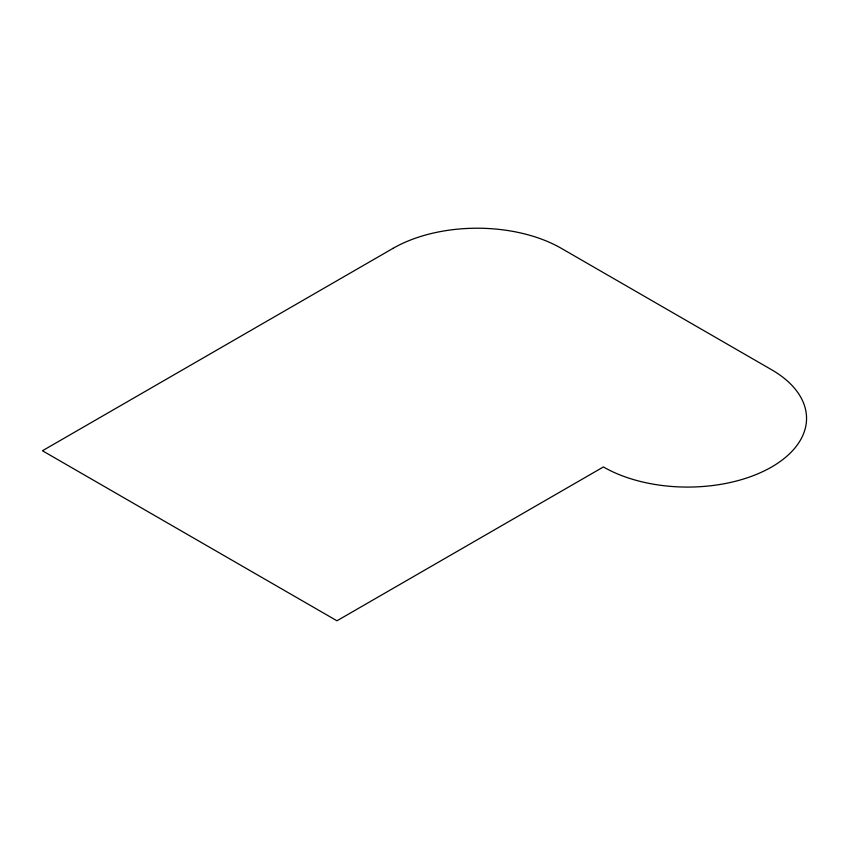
<?xml version="1.0" encoding="UTF-8"?>
<svg xmlns="http://www.w3.org/2000/svg" width="849" height="849" viewBox="0 0 849 849"><rect width="100%" height="100%" fill="white"/><g stroke="black" fill="none" stroke-linecap="round" stroke-linejoin="round"><path stroke-width="1.27" d="M393.045 248.343L42.45 450.755L336.957 620.789L603.406 466.95A118.998 68.705 0 0 0 771.699 466.95A118.998 68.705 0 0 0 771.699 369.793L561.338 248.343A118.998 68.705 0 0 0 393.045 248.343"/></g></svg>
